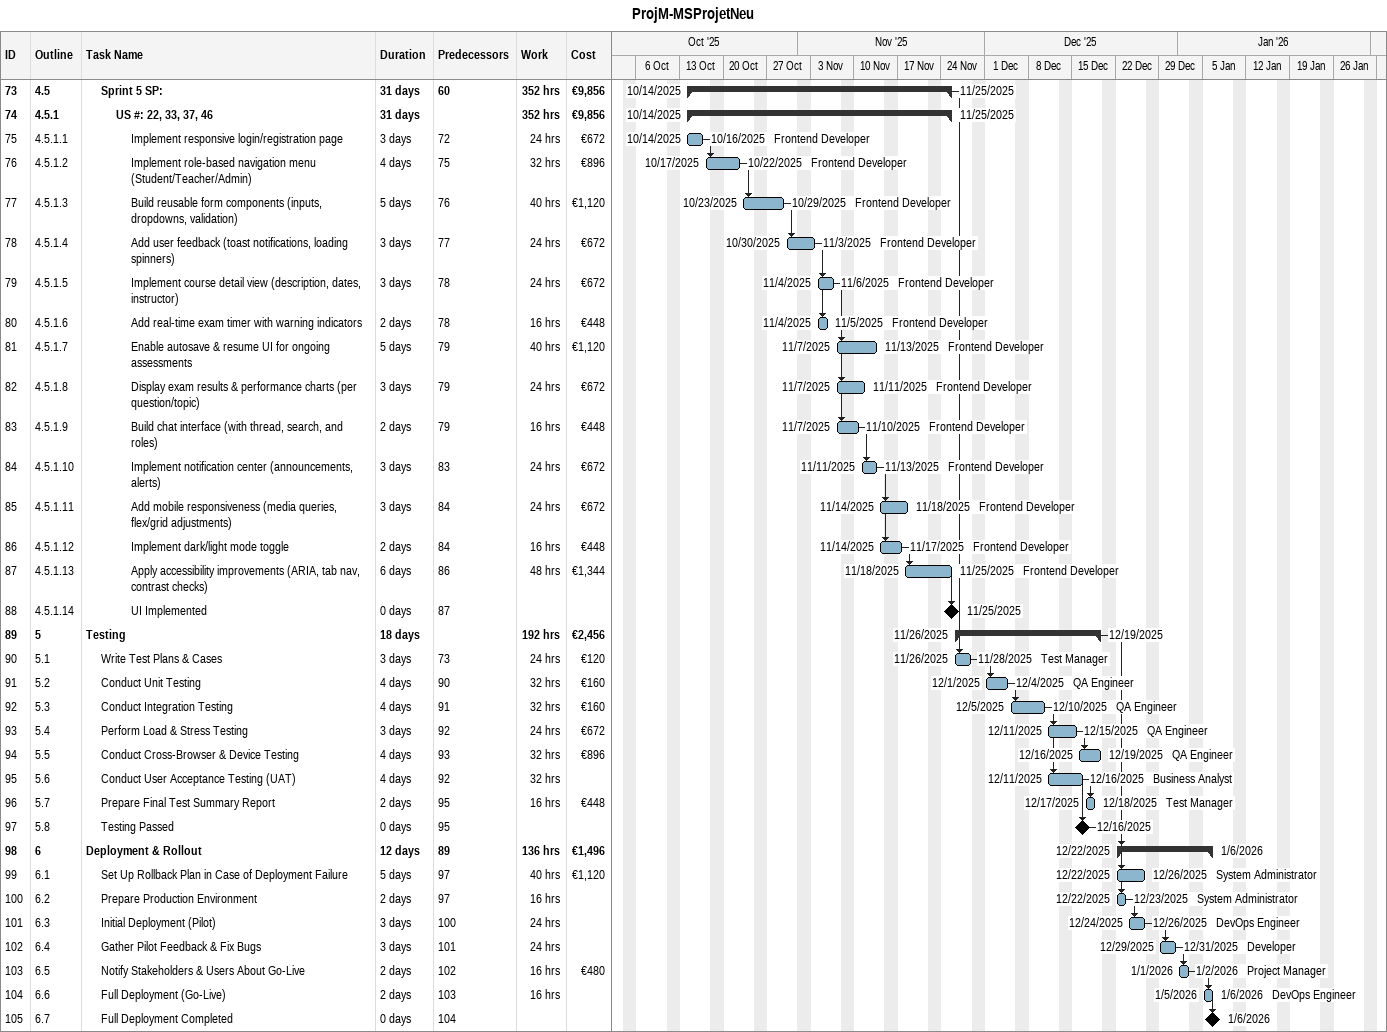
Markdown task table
ProjM-MSProjetNeu

| ID | WBS | Task | Duration | Start | Finish | Predecessors | Resources | Work (h) | Cost (€) |
|---|---|---|---|---|---|---|---|---|---|
| 73 | 4.5 | **Sprint 5 SP:** | 31d | 2025-10-14 | 2025-11-25 | 60 |  | 352 | 9856 |
| 74 | 4.5.1 | **US #: 22, 33, 37, 46** | 31d | 2025-10-14 | 2025-11-25 |  |  | 352 | 9856 |
| 75 | 4.5.1.1 | Implement responsive login/registration page | 3d | 2025-10-14 | 2025-10-16 | 72 | Frontend Developer | 24 | 672 |
| 76 | 4.5.1.2 | Implement role-based navigation menu (Student/Teacher/Admin) | 4d | 2025-10-17 | 2025-10-22 | 75 | Frontend Developer | 32 | 896 |
| 77 | 4.5.1.3 | Build reusable form components (inputs, dropdowns, validation) | 5d | 2025-10-23 | 2025-10-29 | 76 | Frontend Developer | 40 | 1120 |
| 78 | 4.5.1.4 | Add user feedback (toast notifications, loading spinners) | 3d | 2025-10-30 | 2025-11-03 | 77 | Frontend Developer | 24 | 672 |
| 79 | 4.5.1.5 | Implement course detail view (description, dates, instructor) | 3d | 2025-11-04 | 2025-11-06 | 78 | Frontend Developer | 24 | 672 |
| 80 | 4.5.1.6 | Add real-time exam timer with warning indicators | 2d | 2025-11-04 | 2025-11-05 | 78 | Frontend Developer | 16 | 448 |
| 81 | 4.5.1.7 | Enable autosave & resume UI for ongoing assessments | 5d | 2025-11-07 | 2025-11-13 | 79 | Frontend Developer | 40 | 1120 |
| 82 | 4.5.1.8 | Display exam results & performance charts (per question/topic) | 3d | 2025-11-07 | 2025-11-11 | 79 | Frontend Developer | 24 | 672 |
| 83 | 4.5.1.9 | Build chat interface (with thread, search, and roles) | 2d | 2025-11-07 | 2025-11-10 | 79 | Frontend Developer | 16 | 448 |
| 84 | 4.5.1.10 | Implement notification center (announcements, alerts) | 3d | 2025-11-11 | 2025-11-13 | 83 | Frontend Developer | 24 | 672 |
| 85 | 4.5.1.11 | Add mobile responsiveness (media queries, flex/grid adjustments) | 3d | 2025-11-14 | 2025-11-18 | 84 | Frontend Developer | 24 | 672 |
| 86 | 4.5.1.12 | Implement dark/light mode toggle | 2d | 2025-11-14 | 2025-11-17 | 84 | Frontend Developer | 16 | 448 |
| 87 | 4.5.1.13 | Apply accessibility improvements (ARIA, tab nav, contrast checks) | 6d | 2025-11-18 | 2025-11-25 | 86 | Frontend Developer | 48 | 1344 |
| 88 | 4.5.1.14 | UI Implemented | 0d | 2025-11-25 | 2025-11-25 | 87 |  |  |  |
| 89 | 5 | **Testing** | 18d | 2025-11-26 | 2025-12-19 |  |  | 192 | 2456 |
| 90 | 5.1 | Write Test Plans & Cases | 3d | 2025-11-26 | 2025-11-28 | 73 | Test Manager | 24 | 120 |
| 91 | 5.2 | Conduct Unit Testing | 4d | 2025-12-01 | 2025-12-04 | 90 | QA Engineer | 32 | 160 |
| 92 | 5.3 | Conduct Integration Testing | 4d | 2025-12-05 | 2025-12-10 | 91 | QA Engineer | 32 | 160 |
| 93 | 5.4 | Perform Load & Stress Testing | 3d | 2025-12-11 | 2025-12-15 | 92 | QA Engineer | 24 | 672 |
| 94 | 5.5 | Conduct Cross-Browser & Device Testing | 4d | 2025-12-16 | 2025-12-19 | 93 | QA Engineer | 32 | 896 |
| 95 | 5.6 | Conduct User Acceptance Testing (UAT) | 4d | 2025-12-11 | 2025-12-16 | 92 | Business Analyst | 32 |  |
| 96 | 5.7 | Prepare Final Test Summary Report | 2d | 2025-12-17 | 2025-12-18 | 95 | Test Manager | 16 | 448 |
| 97 | 5.8 | Testing Passed | 0d | 2025-12-16 | 2025-12-16 | 95 |  |  |  |
| 98 | 6 | **Deployment & Rollout** | 12d | 2025-12-22 | 2026-01-06 | 89 |  | 136 | 1496 |
| 99 | 6.1 | Set Up Rollback Plan in Case of Deployment Failure | 5d | 2025-12-22 | 2025-12-26 | 97 | System Administrator | 40 | 1120 |
| 100 | 6.2 | Prepare Production Environment | 2d | 2025-12-22 | 2025-12-23 | 97 | System Administrator | 16 |  |
| 101 | 6.3 | Initial Deployment (Pilot) | 3d | 2025-12-24 | 2025-12-26 | 100 | DevOps Engineer | 24 |  |
| 102 | 6.4 | Gather Pilot Feedback & Fix Bugs | 3d | 2025-12-29 | 2025-12-31 | 101 | Developer | 24 |  |
| 103 | 6.5 | Notify Stakeholders & Users About Go-Live | 2d | 2026-01-01 | 2026-01-02 | 102 | Project Manager | 16 | 480 |
| 104 | 6.6 | Full Deployment (Go-Live) | 2d | 2026-01-05 | 2026-01-06 | 103 | DevOps Engineer | 16 |  |
| 105 | 6.7 | Full Deployment Completed | 0d | 2026-01-06 | 2026-01-06 | 104 |  |  |  |
